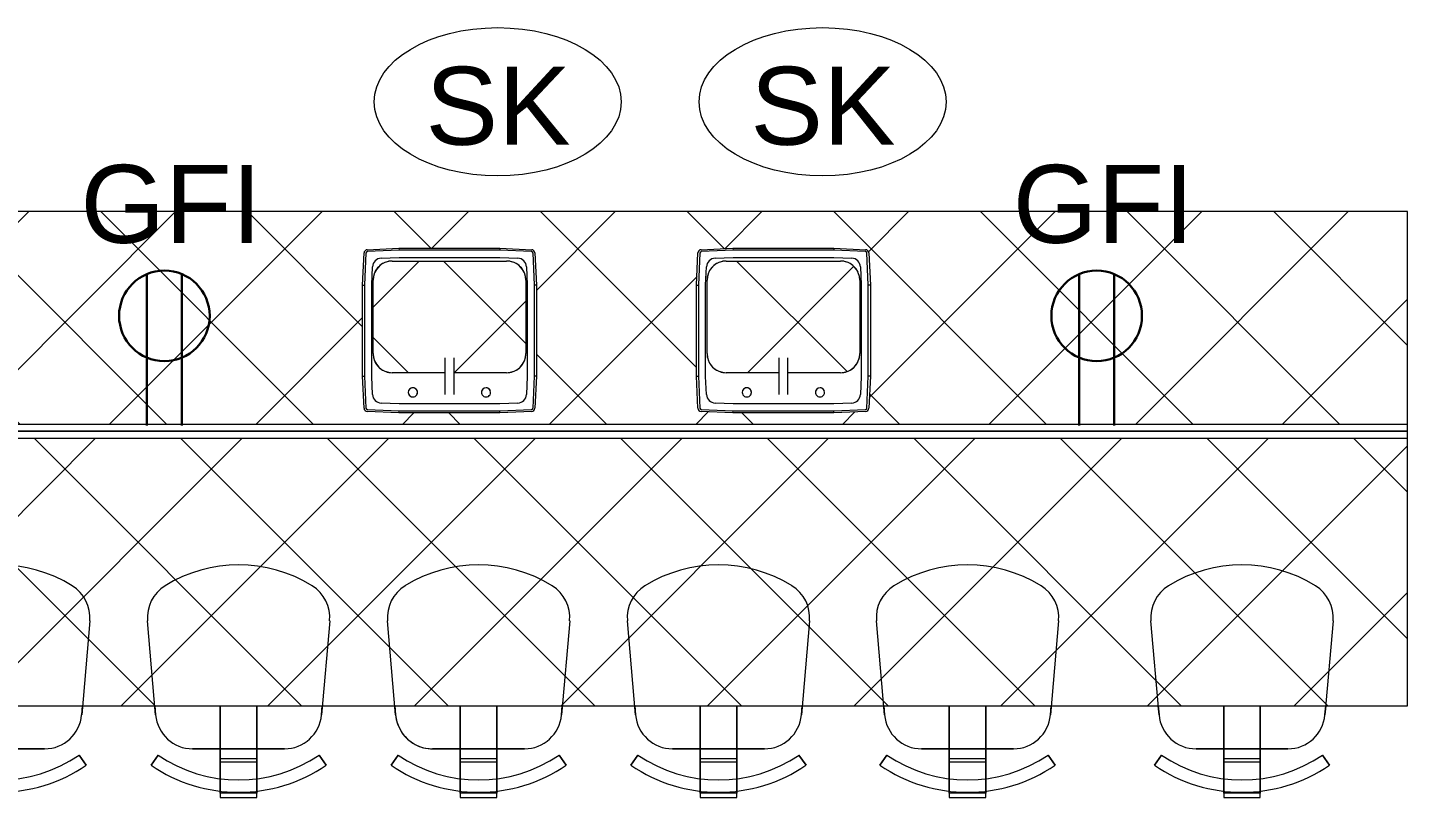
# Model space of a CAD drawing. Header units: inches. Extents: x 25329 to 28023, y 11893 to 13703.
# Drawn here: x 27424.1 to 27574.9, y 12424.6 to 12509.2 of the extents above; entities that cross this region are included whole.
import ezdxf

# ---------------------------------------------------------------- set-up
doc = ezdxf.new("R2010")
doc.units = ezdxf.units.IN
doc.header["$MEASUREMENT"] = 0
for name, color, linetype, lineweight in [('X1$0$A-ANNO-NOTE', 4, 'Continuous', 30), ('X1$0$I-FURN', 47, 'Continuous', 9), ('X1$0$P-SANR-FIXT', 8, 'Continuous', 9), ('X1$0$P-SANR-FIXT-IDEN', 8, 'Continuous', 9), ('X1$0$Q-CASE', 8, 'Continuous', 9)]:
    doc.layers.add(name, color=color, linetype=linetype, lineweight=lineweight)
doc.styles.add('X1$0$Swis721 Lt BT', font='swissl.ttf', dxfattribs={"height": 8.514638})
pattern_1 = [(225, (27527.678, 12465.079), (8.012227, -8.012227), []), (315, (27527.678, 12465.079), (8.012227, 8.012227), [])]

# ---------------------------------------------------------------- blocks, each defined once
blk = doc.blocks.new('X1$0$C-Counter Top - ADJ HEIGHT-5069320-FIRST FLOOR POWER _ SIGNAL')
at = {"layer": 'X1$0$Q-CASE'}
h = blk.add_hatch(dxfattribs=at)
h.set_pattern_fill('FP1_2', color=256, style=0, pattern_type=2)
h.set_pattern_definition(pattern_1)
h.paths.add_polyline_path([(-26.55, -0.75), (-47.26, -0.75), (-47.26, -24), (125.35, -24), (125.35, -0.75), (11.59, -0.75)], flags=0)
h.paths.add_polyline_path([(51.92, -2), (62.95, -2), (66.51, -2.2), (66.67, -2.26), (66.78, -2.52), (66.93, -6.4), (66.93, -16.01), (66.73, -19.58), (66.67, -19.74), (66.41, -19.84), (62.46, -20), (51.18, -19.97), (48.35, -19.8), (48.2, -19.74), (48.09, -19.48), (47.93, -15.46), (47.93, -6.03), (48.13, -2.42), (48.2, -2.26), (48.46, -2.16), (51.92, -2)], flags=0)
h.paths.add_polyline_path([(17.32, -2), (26.45, -2), (30.01, -2.2), (30.17, -2.26), (30.28, -2.52), (30.43, -6.04), (30.43, -16.01), (30.23, -19.58), (30.17, -19.74), (29.91, -19.84), (25.96, -20), (14.68, -19.97), (11.85, -19.8), (11.7, -19.74), (11.59, -19.48), (11.43, -15.46), (11.43, -6.03), (11.63, -2.42), (11.7, -2.26), (11.96, -2.16), (15.91, -2)], flags=0)
h.paths.add_polyline_path([(17.32, -6.4), (14.68, -6.4), (14.14, -6.47), (13.63, -6.68), (13.2, -7.02), (12.87, -7.45), (12.66, -7.96), (12.59, -8.5), (12.59, -16.5), (12.66, -17.04), (12.94, -17.64), (13.2, -17.98), (13.63, -18.32), (14.14, -18.53), (14.68, -18.6), (27.18, -18.6), (27.73, -18.53), (28.29, -18.27), (28.68, -17.97), (29, -17.55), (29.21, -17.04), (29.28, -16.5), (29.28, -8.5), (29.21, -7.96), (29, -7.45), (28.67, -7.02), (28.23, -6.68), (27.73, -6.47), (27.18, -6.4), (21.42, -6.4), (21.43, -7.64), (21.42, -7.9), (21.42, -8.16), (21.37, -8.28), (21.27, -8.32), (21.25, -8.41), (21.06, -8.52), (20.93, -8.48), (20.76, -8.5), (20.58, -8.39), (20.58, -8.31), (20.5, -8.28), (20.43, -8.03), (20.48, -8.01), (20.45, -7.74), (20.44, -7.4), (20.44, -6.4)], flags=0)
h.paths.add_polyline_path([(51.18, -6.4), (50.64, -6.47), (50.13, -6.68), (49.7, -7.02), (49.37, -7.45), (49.16, -7.96), (49.09, -8.5), (49.09, -16.5), (49.16, -17.04), (49.37, -17.55), (49.72, -18), (50.23, -18.35), (50.64, -18.53), (51.18, -18.6), (63.68, -18.6), (64.23, -18.53), (64.73, -18.32), (65.18, -17.97), (65.5, -17.55), (65.71, -17.04), (65.78, -16.5), (65.78, -8.5), (65.71, -7.96), (65.5, -7.45), (65.17, -7.02), (64.73, -6.68), (64.23, -6.47), (63.68, -6.4), (57.92, -6.4), (57.93, -7.64), (57.92, -7.9), (57.92, -8.16), (57.87, -8.28), (57.77, -8.32), (57.75, -8.41), (57.56, -8.52), (57.43, -8.48), (57.26, -8.5), (57.08, -8.39), (57.08, -8.31), (57, -8.28), (56.93, -8.03), (56.98, -8.01), (56.95, -7.74), (56.94, -7.4), (56.94, -6.4), (51.93, -6.4)], flags=0)
for p, q in [((125.35, 0), (-47.26, 0)), ((-47.26, 0), (-47.26, -0.75)), ((-47.26, -0.75), (-47.26, -24)), ((-47.26, -0.75), (125.35, -0.75)), ((-47.26, -24), (125.35, -24))]:
    blk.add_line(p, q, dxfattribs=at)
blk = doc.blocks.new('X1$0$P-Sink-Rectangular - PSR1918-3060176-FIRST FLOOR POWER _ SIGNAL')
at = {"layer": 'X1$0$P-SANR-FIXT'}
for p, q in [((-9.5, 4.97), (-9.34, 8.49)), ((-9.13, 8.48), (-9.28, 4.96)), ((-8.99, 8.84), (-5.52, 9)), ((-5.51, 8.78), (-8.98, 8.63)), ((-7.47, 7.92), (-5.51, 8)), ((-5.52, 9), (5.52, 9)), ((-5.52, 9), (-5.51, 8.78)), ((5.51, 8.78), (-5.51, 8.78)), ((-5.51, 8), (5.51, 8)), ((5.52, 9), (5.51, 8.78)), ((8.98, 8.63), (5.51, 8.78)), ((5.51, 8), (7.47, 7.92)), ((5.52, 9), (8.99, 8.84)), ((9.28, 4.96), (9.13, 8.48)), ((9.34, 8.49), (9.5, 4.97)), ((-8.5, 5.01), (-8.42, 6.97)), ((8.42, 6.97), (8.5, 5.01)), ((-9.5, 4.97), (-9.28, 4.96)), ((-9.5, -4.97), (-9.5, 4.97)), ((-9.28, 4.96), (-9.28, -4.96)), ((-8.5, -5.01), (-8.5, 5.01)), ((-6.25, 4.6), (-0.49, 4.6)), ((-6.25, 4.6), (-0.49, 4.6)), ((0.48, 4.6), (6.25, 4.6)), ((0.48, 4.6), (6.25, 4.6)), ((8.5, 5.01), (8.5, -5.01)), ((9.5, 4.97), (9.28, 4.96)), ((9.28, -4.96), (9.28, 4.96)), ((9.5, 4.97), (9.5, -4.97)), ((-8.35, -5.5), (-8.35, 2.5)), ((-8.35, -5.5), (-8.35, 2.5)), ((8.35, 2.5), (8.35, -5.5)), ((8.35, 2.5), (8.35, -5.5)), ((-9.5, -4.97), (-9.28, -4.96)), ((-9.34, -8.49), (-9.5, -4.97)), ((-9.28, -4.96), (-9.13, -8.48)), ((-8.42, -6.97), (-8.5, -5.01)), ((8.5, -5.01), (8.42, -6.97)), ((9.13, -8.48), (9.28, -4.96)), ((9.5, -4.97), (9.28, -4.96)), ((9.5, -4.97), (9.34, -8.49)), ((-5.52, -9), (-8.99, -8.84)), ((-8.98, -8.63), (-5.51, -8.78)), ((-5.51, -8), (-7.47, -7.92)), ((6.25, -7.6), (-6.25, -7.6)), ((6.25, -7.6), (-6.25, -7.6)), ((-5.52, -9), (-5.51, -8.78)), ((5.52, -9), (-5.52, -9)), ((5.51, -8), (-5.51, -8)), ((-5.51, -8.78), (5.51, -8.78)), ((7.47, -7.92), (5.51, -8)), ((5.51, -8.78), (8.98, -8.63)), ((5.52, -9), (5.51, -8.78)), ((8.99, -8.84), (5.52, -9))]:
    blk.add_line(p, q, dxfattribs=at)
at = {"layer": 'X1$0$P-SANR-FIXT', "flags": 128}
for points in [[(-0.5, 6.97), (-0.5, 6.97), (-0.5, 6.96), (-0.5, 6.95), (-0.5, 6.94), (-0.5, 6.93), (-0.5, 6.91), (-0.5, 6.89), (-0.5, 6.87), (-0.5, 6.84), (-0.5, 6.81), (-0.5, 6.78), (-0.5, 6.74), (-0.5, 6.7), (-0.5, 6.66), (-0.5, 6.62), (-0.5, 6.57), (-0.5, 6.52), (-0.5, 6.47), (-0.5, 6.42), (-0.5, 6.36), (-0.5, 6.3), (-0.5, 6.24), (-0.5, 6.18), (-0.5, 6.11), (-0.5, 6.05), (-0.5, 5.98), (-0.5, 5.91), (-0.5, 5.84), (-0.5, 5.77), (-0.5, 5.69), (-0.5, 5.62), (-0.5, 5.54), (-0.5, 5.46), (-0.5, 5.39), (-0.5, 5.31), (-0.5, 5.23), (-0.5, 5.15), (-0.5, 5.07), (-0.5, 4.99), (-0.5, 4.91), (-0.5, 4.83), (-0.5, 4.75), (-0.5, 4.67), (-0.5, 4.59), (-0.5, 4.51), (-0.5, 4.44), (-0.5, 4.36), (-0.5, 4.28), (-0.5, 4.21), (-0.5, 4.13), (-0.5, 4.06), (-0.5, 3.99), (-0.5, 3.92), (-0.5, 3.86), (-0.5, 3.79), (-0.5, 3.73), (-0.5, 3.66), (-0.5, 3.61), (-0.5, 3.55), (-0.5, 3.49), (-0.5, 3.44), (-0.5, 3.39), (-0.5, 3.34), (-0.5, 3.3), (-0.5, 3.25), (-0.5, 3.21), (-0.5, 3.18), (-0.5, 3.14), (-0.5, 3.11), (-0.5, 3.08), (-0.5, 3.06), (-0.5, 3.04), (-0.5, 3.02), (-0.5, 3), (-0.5, 2.99), (-0.5, 2.98), (-0.5, 2.97), (-0.5, 2.97), (-0.5, 2.97)], [(0.5, 2.97), (0.5, 2.97), (0.5, 2.97), (0.5, 2.98), (0.5, 2.99), (0.5, 3.01), (0.5, 3.02), (0.5, 3.05), (0.5, 3.07), (0.5, 3.1), (0.5, 3.13), (0.5, 3.16), (0.5, 3.19), (0.5, 3.23), (0.5, 3.27), (0.5, 3.32), (0.5, 3.36), (0.5, 3.41), (0.5, 3.46), (0.5, 3.52), (0.5, 3.57), (0.5, 3.63), (0.5, 3.69), (0.5, 3.76), (0.5, 3.82), (0.5, 3.89), (0.5, 3.95), (0.5, 4.02), (0.5, 4.1), (0.5, 4.17), (0.5, 4.24), (0.5, 4.32), (0.5, 4.39), (0.5, 4.47), (0.5, 4.55), (0.5, 4.63), (0.5, 4.71), (0.5, 4.79), (0.5, 4.87), (0.5, 4.95), (0.5, 5.03), (0.5, 5.11), (0.5, 5.19), (0.5, 5.26), (0.5, 5.34), (0.5, 5.42), (0.5, 5.5), (0.5, 5.58), (0.5, 5.65), (0.5, 5.73), (0.5, 5.8), (0.5, 5.87), (0.5, 5.94), (0.5, 6.01), (0.5, 6.08), (0.5, 6.14), (0.5, 6.21), (0.5, 6.27), (0.5, 6.33), (0.5, 6.39), (0.5, 6.44), (0.5, 6.49), (0.5, 6.55), (0.5, 6.59), (0.5, 6.64), (0.5, 6.68), (0.5, 6.72), (0.5, 6.76), (0.5, 6.79), (0.5, 6.82), (0.5, 6.85), (0.5, 6.88), (0.5, 6.9), (0.5, 6.92), (0.5, 6.93), (0.5, 6.95), (0.5, 6.96), (0.5, 6.96), (0.5, 6.97), (0.5, 6.97)]]:
    blk.add_lwpolyline(points, dxfattribs=at)
at = {"layer": 'X1$0$P-SANR-FIXT'}
for centre, radius, start, end in [((-8.97, 8.47), 0.371, 92.5667, 177.4333), ((-8.97, 8.47), 0.156, 92.5667, 177.4333), ((-7.42, 6.92), 0.995, 92.5667, 177.4333), ((7.42, 6.92), 0.995, 2.5667, 87.4333), ((8.97, 8.47), 0.156, 2.5667, 87.4333), ((8.97, 8.47), 0.371, 2.5667, 87.4333), ((-4, 6.75), 0.5, 360, 180), ((-4, 6.75), 0.5, 180, 360), ((-4, 6.75), 0.5, 180, 270), ((-4, 6.75), 0.5, 180, 270), ((-4, 6.75), 0.5, 135, 165), ((-4, 6.75), 0.5, 135, 165), ((-4, 6.75), 0.5, 195, 240), ((-4, 6.75), 0.5, 195, 240), ((-4, 6.75), 0.5, 60, 120), ((-4, 6.75), 0.5, 60, 120), ((-4, 6.75), 0.5, 75, 105), ((-4, 6.75), 0.5, 75, 105), ((-4, 6.75), 0.5, 255, 270), ((-4, 6.75), 0.5, 255, 270), ((-4, 6.75), 0.5, 0, 45), ((-4, 6.75), 0.5, 15, 45), ((-4, 6.75), 0.5, 0, 45), ((-4, 6.75), 0.5, 15, 45), ((-4, 6.75), 0.5, 315, 360), ((-4, 6.75), 0.5, 315, 360), ((-4, 6.75), 0.5, 315, 345), ((-4, 6.75), 0.5, 315, 345), ((4, 6.75), 0.5, 360, 180), ((4, 6.75), 0.5, 135, 180), ((4, 6.75), 0.5, 135, 180), ((4, 6.75), 0.5, 165, 180), ((4, 6.75), 0.5, 165, 180), ((4, 6.75), 0.5, 180, 360), ((4, 6.75), 0.5, 180, 225), ((4, 6.75), 0.5, 180, 195), ((4, 6.75), 0.5, 180, 225), ((4, 6.75), 0.5, 180, 195), ((4, 6.75), 0.5, 135, 150), ((4, 6.75), 0.5, 135, 150), ((4, 6.75), 0.5, 210, 225), ((4, 6.75), 0.5, 210, 225), ((4, 6.75), 0.5, 0, 118.5174), ((4, 6.75), 0.5, 0, 118.5174), ((4, 6.75), 0.5, 241.4826, 300), ((4, 6.75), 0.5, 241.4826, 300), ((4, 6.75), 0.5, 75, 105), ((4, 6.75), 0.5, 75, 105), ((4, 6.75), 0.5, 255, 270), ((4, 6.75), 0.5, 255, 270), ((4, 6.75), 0.5, 30, 60), ((4, 6.75), 0.5, 30, 60), ((4, 6.75), 0.5, 315, 345), ((4, 6.75), 0.5, 315, 345), ((4, 6.75), 0.5, 315, 330), ((4, 6.75), 0.5, 315, 330), ((-6.25, 2.5), 2.1, 90, 180), ((-6.25, 2.5), 2.1, 90, 180), ((-6.25, 2.5), 2.1, 90, 109.9712), ((6.25, 2.5), 2.1, 70.0288, 90), ((6.25, 2.5), 2.1, 0, 90), ((6.25, 2.5), 2.1, 0, 90), ((-6.25, 2.5), 2.1, 160.0288, 180), ((-6.25, 2.5), 2.1, 115.0288, 154.9712), ((6.25, 2.5), 2.1, 25.0288, 64.9712), ((6.25, 2.5), 2.1, 0, 19.9712), ((-6.25, -5.5), 2.1, 180, 199.9712), ((-6.25, -5.5), 2.1, 180, 270), ((-6.25, -5.5), 2.1, 180, 270), ((6.25, -5.5), 2.1, 270, 360), ((6.25, -5.5), 2.1, 270, 360), ((6.25, -5.5), 2.1, 340.0288, 360), ((-7.42, -6.92), 0.995, 182.5667, 267.4333), ((-6.25, -5.5), 2.1, 205.0288, 244.9712), ((-6.25, -5.5), 2.1, 250.0288, 270), ((6.25, -5.5), 2.1, 270, 289.9712), ((6.25, -5.5), 2.1, 295.0288, 334.9712), ((7.42, -6.92), 0.995, 272.5667, 357.4333), ((-8.97, -8.47), 0.371, 182.5667, 267.4333), ((-8.97, -8.47), 0.156, 182.5667, 267.4333), ((8.97, -8.47), 0.156, 272.5667, 357.4333), ((8.97, -8.47), 0.371, 272.5667, 357.4333)]:
    blk.add_arc(centre, radius, start, end, dxfattribs=at)
blk = doc.blocks.new('X1$0$P-Sink-Rectangular - PSR1918-V119-FIRST FLOOR POWER _ SIGNAL')
at = {"layer": 'X1$0$P-SANR-FIXT'}
for p, q in [((-9.5, 4.97), (-9.34, 8.49)), ((-9.13, 8.48), (-9.28, 4.96)), ((-8.99, 8.84), (-5.52, 9)), ((-5.51, 8.78), (-8.98, 8.63)), ((-7.47, 7.92), (-5.51, 8)), ((-5.52, 9), (5.52, 9)), ((-5.52, 9), (-5.51, 8.78)), ((5.51, 8.78), (-5.51, 8.78)), ((-5.51, 8), (5.51, 8)), ((5.52, 9), (5.51, 8.78)), ((8.98, 8.63), (5.51, 8.78)), ((5.51, 8), (7.47, 7.92)), ((5.52, 9), (8.99, 8.84)), ((9.28, 4.96), (9.13, 8.48)), ((9.34, 8.49), (9.5, 4.97)), ((-8.5, 5.01), (-8.42, 6.97)), ((8.42, 6.97), (8.5, 5.01)), ((-9.5, 4.97), (-9.28, 4.96)), ((-9.5, -4.97), (-9.5, 4.97)), ((-9.28, 4.96), (-9.28, -4.96)), ((-8.5, -5.01), (-8.5, 5.01)), ((-6.25, 4.6), (-0.49, 4.6)), ((-6.25, 4.6), (-0.49, 4.6)), ((0.48, 4.6), (6.25, 4.6)), ((0.48, 4.6), (6.25, 4.6)), ((8.5, 5.01), (8.5, -5.01)), ((9.5, 4.97), (9.28, 4.96)), ((9.28, -4.96), (9.28, 4.96)), ((9.5, 4.97), (9.5, -4.97)), ((-8.35, -5.5), (-8.35, 2.5)), ((-8.35, -5.5), (-8.35, 2.5)), ((8.35, 2.5), (8.35, -5.5)), ((8.35, 2.5), (8.35, -5.5)), ((-9.5, -4.97), (-9.28, -4.96)), ((-9.34, -8.49), (-9.5, -4.97)), ((-9.28, -4.96), (-9.13, -8.48)), ((-8.42, -6.97), (-8.5, -5.01)), ((8.5, -5.01), (8.42, -6.97)), ((9.13, -8.48), (9.28, -4.96)), ((9.5, -4.97), (9.28, -4.96)), ((9.5, -4.97), (9.34, -8.49)), ((-5.52, -9), (-8.99, -8.84)), ((-8.98, -8.63), (-5.51, -8.78)), ((-5.51, -8), (-7.47, -7.92)), ((6.25, -7.6), (-6.25, -7.6)), ((6.25, -7.6), (-6.25, -7.6)), ((-5.52, -9), (-5.51, -8.78)), ((5.52, -9), (-5.52, -9)), ((5.51, -8), (-5.51, -8)), ((-5.51, -8.78), (5.51, -8.78)), ((7.47, -7.92), (5.51, -8)), ((5.51, -8.78), (8.98, -8.63)), ((5.52, -9), (5.51, -8.78)), ((8.99, -8.84), (5.52, -9))]:
    blk.add_line(p, q, dxfattribs=at)
at = {"layer": 'X1$0$P-SANR-FIXT', "flags": 128}
for points in [[(-0.5, 6.97), (-0.5, 6.97), (-0.5, 6.96), (-0.5, 6.95), (-0.5, 6.94), (-0.5, 6.93), (-0.5, 6.91), (-0.5, 6.89), (-0.5, 6.87), (-0.5, 6.84), (-0.5, 6.81), (-0.5, 6.78), (-0.5, 6.74), (-0.5, 6.7), (-0.5, 6.66), (-0.5, 6.62), (-0.5, 6.57), (-0.5, 6.52), (-0.5, 6.47), (-0.5, 6.42), (-0.5, 6.36), (-0.5, 6.3), (-0.5, 6.24), (-0.5, 6.18), (-0.5, 6.11), (-0.5, 6.05), (-0.5, 5.98), (-0.5, 5.91), (-0.5, 5.84), (-0.5, 5.77), (-0.5, 5.69), (-0.5, 5.62), (-0.5, 5.54), (-0.5, 5.46), (-0.5, 5.39), (-0.5, 5.31), (-0.5, 5.23), (-0.5, 5.15), (-0.5, 5.07), (-0.5, 4.99), (-0.5, 4.91), (-0.5, 4.83), (-0.5, 4.75), (-0.5, 4.67), (-0.5, 4.59), (-0.5, 4.51), (-0.5, 4.44), (-0.5, 4.36), (-0.5, 4.28), (-0.5, 4.21), (-0.5, 4.13), (-0.5, 4.06), (-0.5, 3.99), (-0.5, 3.92), (-0.5, 3.86), (-0.5, 3.79), (-0.5, 3.73), (-0.5, 3.66), (-0.5, 3.61), (-0.5, 3.55), (-0.5, 3.49), (-0.5, 3.44), (-0.5, 3.39), (-0.5, 3.34), (-0.5, 3.3), (-0.5, 3.25), (-0.5, 3.21), (-0.5, 3.18), (-0.5, 3.14), (-0.5, 3.11), (-0.5, 3.08), (-0.5, 3.06), (-0.5, 3.04), (-0.5, 3.02), (-0.5, 3), (-0.5, 2.99), (-0.5, 2.98), (-0.5, 2.97), (-0.5, 2.97), (-0.5, 2.97)], [(0.5, 2.97), (0.5, 2.97), (0.5, 2.97), (0.5, 2.98), (0.5, 2.99), (0.5, 3.01), (0.5, 3.02), (0.5, 3.05), (0.5, 3.07), (0.5, 3.1), (0.5, 3.13), (0.5, 3.16), (0.5, 3.19), (0.5, 3.23), (0.5, 3.27), (0.5, 3.32), (0.5, 3.36), (0.5, 3.41), (0.5, 3.46), (0.5, 3.52), (0.5, 3.57), (0.5, 3.63), (0.5, 3.69), (0.5, 3.76), (0.5, 3.82), (0.5, 3.89), (0.5, 3.95), (0.5, 4.02), (0.5, 4.1), (0.5, 4.17), (0.5, 4.24), (0.5, 4.32), (0.5, 4.39), (0.5, 4.47), (0.5, 4.55), (0.5, 4.63), (0.5, 4.71), (0.5, 4.79), (0.5, 4.87), (0.5, 4.95), (0.5, 5.03), (0.5, 5.11), (0.5, 5.19), (0.5, 5.26), (0.5, 5.34), (0.5, 5.42), (0.5, 5.5), (0.5, 5.58), (0.5, 5.65), (0.5, 5.73), (0.5, 5.8), (0.5, 5.87), (0.5, 5.94), (0.5, 6.01), (0.5, 6.08), (0.5, 6.14), (0.5, 6.21), (0.5, 6.27), (0.5, 6.33), (0.5, 6.39), (0.5, 6.44), (0.5, 6.49), (0.5, 6.55), (0.5, 6.59), (0.5, 6.64), (0.5, 6.68), (0.5, 6.72), (0.5, 6.76), (0.5, 6.79), (0.5, 6.82), (0.5, 6.85), (0.5, 6.88), (0.5, 6.9), (0.5, 6.92), (0.5, 6.93), (0.5, 6.95), (0.5, 6.96), (0.5, 6.96), (0.5, 6.97), (0.5, 6.97)]]:
    blk.add_lwpolyline(points, dxfattribs=at)
at = {"layer": 'X1$0$P-SANR-FIXT'}
for centre, radius, start, end in [((-8.97, 8.47), 0.371, 92.5667, 177.4333), ((-8.97, 8.47), 0.156, 92.5667, 177.4333), ((-7.42, 6.92), 0.995, 92.5667, 177.4333), ((7.42, 6.92), 0.995, 2.5667, 87.4333), ((8.97, 8.47), 0.156, 2.5667, 87.4333), ((8.97, 8.47), 0.371, 2.5667, 87.4333), ((-4, 6.75), 0.5, 360, 180), ((-4, 6.75), 0.5, 180, 360), ((-4, 6.75), 0.5, 180, 270), ((-4, 6.75), 0.5, 180, 270), ((-4, 6.75), 0.5, 135, 165), ((-4, 6.75), 0.5, 135, 165), ((-4, 6.75), 0.5, 195, 240), ((-4, 6.75), 0.5, 195, 240), ((-4, 6.75), 0.5, 60, 120), ((-4, 6.75), 0.5, 60, 120), ((-4, 6.75), 0.5, 75, 105), ((-4, 6.75), 0.5, 75, 105), ((-4, 6.75), 0.5, 255, 270), ((-4, 6.75), 0.5, 255, 270), ((-4, 6.75), 0.5, 0, 45), ((-4, 6.75), 0.5, 15, 45), ((-4, 6.75), 0.5, 0, 45), ((-4, 6.75), 0.5, 15, 45), ((-4, 6.75), 0.5, 315, 360), ((-4, 6.75), 0.5, 315, 360), ((-4, 6.75), 0.5, 315, 345), ((-4, 6.75), 0.5, 315, 345), ((4, 6.75), 0.5, 360, 180), ((4, 6.75), 0.5, 135, 180), ((4, 6.75), 0.5, 135, 180), ((4, 6.75), 0.5, 165, 180), ((4, 6.75), 0.5, 165, 180), ((4, 6.75), 0.5, 180, 360), ((4, 6.75), 0.5, 180, 225), ((4, 6.75), 0.5, 180, 195), ((4, 6.75), 0.5, 180, 225), ((4, 6.75), 0.5, 180, 195), ((4, 6.75), 0.5, 135, 150), ((4, 6.75), 0.5, 135, 150), ((4, 6.75), 0.5, 210, 225), ((4, 6.75), 0.5, 210, 225), ((4, 6.75), 0.5, 0, 120), ((4, 6.75), 0.5, 0, 120), ((4, 6.75), 0.5, 240, 300), ((4, 6.75), 0.5, 240, 300), ((4, 6.75), 0.5, 75, 105), ((4, 6.75), 0.5, 75, 105), ((4, 6.75), 0.5, 255, 270), ((4, 6.75), 0.5, 255, 270), ((4, 6.75), 0.5, 30, 60), ((4, 6.75), 0.5, 30, 60), ((4, 6.75), 0.5, 315, 345), ((4, 6.75), 0.5, 315, 345), ((4, 6.75), 0.5, 315, 330), ((4, 6.75), 0.5, 315, 330), ((-6.25, 2.5), 2.1, 90, 180), ((-6.25, 2.5), 2.1, 90, 180), ((-6.25, 2.5), 2.1, 90, 109.9712), ((6.25, 2.5), 2.1, 70.0288, 90), ((6.25, 2.5), 2.1, 0, 90), ((6.25, 2.5), 2.1, 0, 90), ((-6.25, 2.5), 2.1, 160.0288, 180), ((-6.25, 2.5), 2.1, 115.0288, 154.9712), ((6.25, 2.5), 2.1, 25.0288, 64.9712), ((6.25, 2.5), 2.1, 0, 19.9712), ((-6.25, -5.5), 2.1, 180, 199.9712), ((-6.25, -5.5), 2.1, 180, 270), ((-6.25, -5.5), 2.1, 180, 270), ((6.25, -5.5), 2.1, 270, 360), ((6.25, -5.5), 2.1, 270, 360), ((6.25, -5.5), 2.1, 340.0288, 360), ((-7.42, -6.92), 0.995, 182.5667, 267.4333), ((-6.25, -5.5), 2.1, 205.0288, 244.9712), ((-6.25, -5.5), 2.1, 250.0288, 270), ((6.25, -5.5), 2.1, 270, 289.9712), ((6.25, -5.5), 2.1, 295.0288, 334.9712), ((7.42, -6.92), 0.995, 272.5667, 357.4333), ((-8.97, -8.47), 0.371, 182.5667, 267.4333), ((-8.97, -8.47), 0.156, 182.5667, 267.4333), ((8.97, -8.47), 0.156, 272.5667, 357.4333), ((8.97, -8.47), 0.371, 272.5667, 357.4333)]:
    blk.add_arc(centre, radius, start, end, dxfattribs=at)
blk = doc.blocks.new('X1$0$C-Counter Top - COUNTER - NO BACKSPLASH-5075366-FIRST FLOOR POWER _ SIGNAL')
at = {"layer": 'X1$0$Q-CASE'}
h = blk.add_hatch(dxfattribs=at)
h.set_pattern_fill('FP1_2', color=256, style=0, pattern_type=2)
h.set_pattern_definition(pattern_1)
h.paths.add_polyline_path([(125.35, 30), (-47.26, 30), (-47.26, 0.75), (125.35, 0.75), (125.35, 27.55)], flags=0)
for p, q in [((125.35, 30), (-47.26, 30)), ((-47.26, 30), (-47.26, 0.75)), ((125.35, 0.75), (-47.26, 0.75)), ((-47.26, 0.75), (-47.26, 0)), ((-47.26, 0), (125.35, 0))]:
    blk.add_line(p, q, dxfattribs=at)
blk = doc.blocks.new('X1$0$F-Chairs1 - Side 01-V148-FIRST FLOOR POWER _ SIGNAL')
at = {"layer": 'X1$0$I-FURN'}
for p, q in [((-9.07, 9.03), (-9.96, 19.32)), ((9.96, 19.32), (9.07, 9.03)), ((-9.15, 10.01), (-9.07, 9.03)), ((-9.07, 9.03), (-9.15, 10.01)), ((-2, 10.01), (-2, 5.32)), ((-2, 5.32), (-2, 10.01)), ((2, 10.01), (2, 5.32)), ((2, 5.32), (2, 10.01)), ((9.07, 9.03), (9.15, 10.01)), ((9.15, 10.01), (9.07, 9.03)), ((-9.57, 3.52), (-8.8, 4.64)), ((-8.8, 4.64), (-9.57, 3.52)), ((-9.57, 3.52), (-8.8, 4.64)), ((5.02, 5.32), (-5.02, 5.32)), ((-5.02, 5.32), (5.02, 5.32)), ((5.02, 5.32), (-5.02, 5.32)), ((-2, 5.32), (-2, 3.91)), ((-2, 4.21), (-2, 5.32)), ((2, 5.32), (2, 4.21)), ((2, 3.91), (2, 5.32)), ((8.8, 4.64), (9.57, 3.52)), ((9.57, 3.52), (8.8, 4.64)), ((8.8, 4.64), (9.57, 3.52)), ((2, 4.21), (-2, 4.21)), ((-2, 2.09), (-2, 4.21)), ((-2, 3.91), (-2, 2.09)), ((-2, 3.91), (2, 3.91)), ((2, 4.21), (2, 2.09)), ((2, 2.09), (2, 3.91)), ((-2, 2.09), (-2, 0.72)), ((-2, 0.72), (-2, 2.09)), ((2, 2.09), (2, 0.72)), ((2, 0.72), (2, 2.09)), ((-2, 0.72), (-2, 0)), ((-2, 0.46), (-2, 0.72)), ((2, 0.46), (-2, 0.46)), ((-2, 0.46), (-2, 0)), ((2, 0.46), (-2, 0.46)), ((2, 0.72), (2, 0.46)), ((2, 0), (2, 0.72)), ((2, 0), (2, 0.46)), ((-2, 0), (2, 0)), ((-2, 0), (2, 0))]:
    blk.add_line(p, q, dxfattribs=at)
for centre, radius, start, end in [((0, 10.06), 15.35, 58.407, 121.593), ((-5.91, 19.67), 4.06, 121.593, 184.9697), ((5.91, 19.67), 4.06, 355.0303, 58.407), ((-5.02, 9.38), 4.06, 184.9697, 270), ((-5.02, 9.38), 4.06, 184.9697, 270), ((-5.02, 9.38), 4.06, 184.9697, 270), ((5.02, 9.38), 4.06, 270, 355.0303), ((5.02, 9.38), 4.06, 270, 355.0303), ((5.02, 9.38), 4.06, 270, 355.0303), ((0, 17.51), 15.59, 235.6197, 304.3803), ((0, 17.51), 15.59, 235.6197, 304.3803), ((0, 17.51), 15.59, 235.6197, 304.3803), ((0, 17.51), 16.94, 235.6197, 304.3803), ((0, 17.51), 16.94, 235.6197, 304.3803), ((0, 17.51), 16.94, 235.6197, 304.3803)]:
    blk.add_arc(centre, radius, start, end, dxfattribs=at)
blk = doc.blocks.new('X1$0$F-Chairs1 - Side 01-V149-FIRST FLOOR POWER _ SIGNAL')
at = {"layer": 'X1$0$I-FURN'}
for p, q in [((-9.07, 9.03), (-9.96, 19.32)), ((9.96, 19.32), (9.07, 9.03)), ((-9.15, 10.01), (-9.07, 9.03)), ((-9.07, 9.03), (-9.15, 10.01)), ((-2, 10.01), (-2, 5.32)), ((-2, 5.32), (-2, 10.01)), ((2, 10.01), (2, 5.32)), ((2, 5.32), (2, 10.01)), ((9.07, 9.03), (9.15, 10.01)), ((9.15, 10.01), (9.07, 9.03)), ((-9.57, 3.52), (-8.8, 4.64)), ((-8.8, 4.64), (-9.57, 3.52)), ((-9.57, 3.52), (-8.8, 4.64)), ((5.02, 5.32), (-5.02, 5.32)), ((-5.02, 5.32), (5.02, 5.32)), ((5.02, 5.32), (-5.02, 5.32)), ((-2, 5.32), (-2, 3.91)), ((-2, 4.21), (-2, 5.32)), ((2, 5.32), (2, 4.21)), ((2, 3.91), (2, 5.32)), ((8.8, 4.64), (9.57, 3.52)), ((9.57, 3.52), (8.8, 4.64)), ((8.8, 4.64), (9.57, 3.52)), ((2, 4.21), (-2, 4.21)), ((-2, 2.09), (-2, 4.21)), ((-2, 3.91), (-2, 2.09)), ((-2, 3.91), (2, 3.91)), ((2, 4.21), (2, 2.09)), ((2, 2.09), (2, 3.91)), ((-2, 2.09), (-2, 0.72)), ((-2, 0.72), (-2, 2.09)), ((2, 2.09), (2, 0.72)), ((2, 0.72), (2, 2.09)), ((-2, 0.72), (-2, 0)), ((-2, 0.46), (-2, 0.72)), ((2, 0.46), (-2, 0.46)), ((-2, 0.46), (-2, 0)), ((2, 0.46), (-2, 0.46)), ((2, 0.72), (2, 0.46)), ((2, 0), (2, 0.72)), ((2, 0), (2, 0.46)), ((-2, 0), (2, 0)), ((-2, 0), (2, 0))]:
    blk.add_line(p, q, dxfattribs=at)
for centre, radius, start, end in [((0, 10.06), 15.35, 58.407, 121.593), ((-5.91, 19.67), 4.06, 121.593, 184.9697), ((5.91, 19.67), 4.06, 355.0303, 58.407), ((-5.02, 9.38), 4.06, 184.9697, 270), ((-5.02, 9.38), 4.06, 184.9697, 270), ((-5.02, 9.38), 4.06, 184.9697, 241.6566), ((5.02, 9.38), 4.06, 270, 355.0303), ((5.02, 9.38), 4.06, 270, 355.0303), ((5.02, 9.38), 4.06, 270, 355.0303), ((0, 17.51), 15.59, 235.6197, 304.3803), ((0, 17.51), 15.59, 235.6197, 304.3803), ((0, 17.51), 15.59, 235.6197, 304.3803), ((-5.02, 9.38), 4.06, 241.6566, 241.8653), ((-5.02, 9.38), 4.06, 241.8653, 270), ((0, 17.51), 16.94, 235.6197, 304.3803), ((0, 17.51), 16.94, 235.6197, 304.3803), ((0, 17.51), 16.94, 235.6197, 304.3803)]:
    blk.add_arc(centre, radius, start, end, dxfattribs=at)
blk = doc.blocks.new('X1$0$Plumbing Equipment Tag - Standard-3394155-FIRST FLOOR POWER _ SIGNAL')
at = {"layer": 'X1$0$P-SANR-FIXT-IDEN'}
blk.add_ellipse((-0.0499, 0.0037), major_axis=(-0.1406, 0), ratio=0.600473, dxfattribs=at)

msp = doc.modelspace()

# ---------------------------------------------------------------- linework, layer by layer
at = {"layer": 'X1$0$A-ANNO-NOTE'}
for p, q in [((27437.17, 12465.73), (27437.17, 12482.26)), ((27441, 12465.73), (27441, 12482.26)), ((27539.07, 12465.73), (27539.07, 12482.26)), ((27542.9, 12465.73), (27542.9, 12482.26))]:
    msp.add_line(p, q, dxfattribs=at)
for centre in [(27439.08, 12477.69), (27540.98, 12477.69)]:
    msp.add_circle(centre, 4.95, dxfattribs=at)

# ---------------------------------------------------------------- block references
at = {"layer": 'X1$0$I-FURN'}
for name, p in [('X1$0$F-Chairs1 - Side 01-V148-FIRST FLOOR POWER _ SIGNAL', (27420.97, 12425.07)), ('X1$0$F-Chairs1 - Side 01-V148-FIRST FLOOR POWER _ SIGNAL', (27447.19, 12425.07)), ('X1$0$F-Chairs1 - Side 01-V149-FIRST FLOOR POWER _ SIGNAL', (27473.42, 12425.07)), ('X1$0$F-Chairs1 - Side 01-V148-FIRST FLOOR POWER _ SIGNAL', (27499.64, 12425.07)), ('X1$0$F-Chairs1 - Side 01-V148-FIRST FLOOR POWER _ SIGNAL', (27526.86, 12425.07)), ('X1$0$F-Chairs1 - Side 01-V148-FIRST FLOOR POWER _ SIGNAL', (27556.86, 12425.07))]:
    msp.add_blockref(name, p, dxfattribs=at)
at = {"layer": 'X1$0$P-SANR-FIXT', "rotation": 180}
for name, p in [('X1$0$P-Sink-Rectangular - PSR1918-3060176-FIRST FLOOR POWER _ SIGNAL', (27470.24, 12476.08)), ('X1$0$P-Sink-Rectangular - PSR1918-V119-FIRST FLOOR POWER _ SIGNAL', (27506.74, 12476.08))]:
    msp.add_blockref(name, p, dxfattribs=at)
at = {"layer": 'X1$0$P-SANR-FIXT-IDEN', "xscale": 95.99999999999994, "yscale": 95.99999999999994, "zscale": 95.99999999999994}
for p in [(27480.3, 12500.72), (27515.81, 12500.72)]:
    msp.add_blockref('X1$0$Plumbing Equipment Tag - Standard-3394155-FIRST FLOOR POWER _ SIGNAL', p, dxfattribs=at)
at = {"layer": 'X1$0$Q-CASE', "rotation": 180}
for name in ['X1$0$C-Counter Top - ADJ HEIGHT-5069320-FIRST FLOOR POWER _ SIGNAL', 'X1$0$C-Counter Top - COUNTER - NO BACKSPLASH-5075366-FIRST FLOOR POWER _ SIGNAL']:
    msp.add_blockref(name, (27527.68, 12465.08), dxfattribs=at)

# ---------------------------------------------------------------- texts
at = {"layer": 'X1$0$A-ANNO-NOTE', "char_height": 8.515, "width": 22.14, "attachment_point": 2, "line_spacing_factor": 1.00667, "style": 'X1$0$Swis721 Lt BT'}
for insert in [(27439.82, 12494.18), (27541.72, 12494.18)]:
    msp.add_mtext('GFI', dxfattribs=dict(at, insert=insert))
at = {"layer": 'X1$0$P-SANR-FIXT-IDEN', "char_height": 8.515, "width": 17.712, "attachment_point": 2, "line_spacing_factor": 1.00667, "style": 'X1$0$Swis721 Lt BT'}
for insert in [(27475.55, 12504.9), (27511.06, 12504.9)]:
    msp.add_mtext('SK', dxfattribs=dict(at, insert=insert))

doc.saveas('drawing.dxf')
